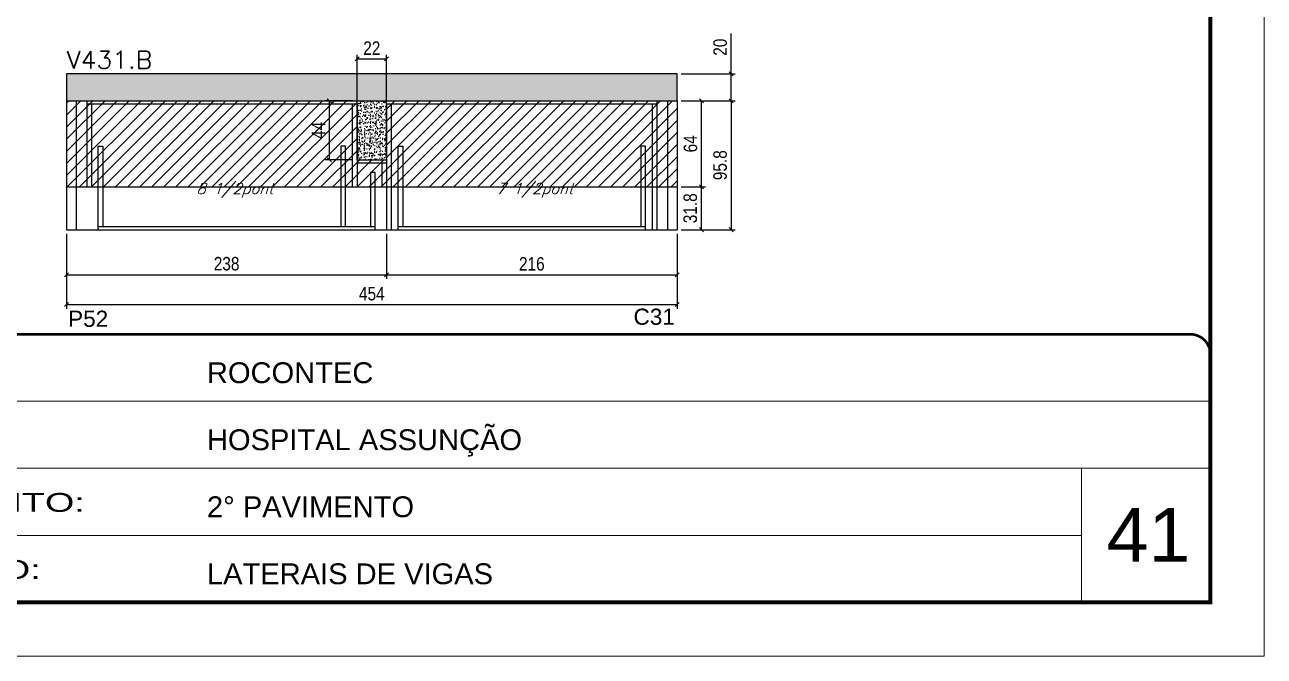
# Model space of a CAD drawing. Extents: x 137137 to 143418, y 10464 to 34486.
# Drawn here: x 137701 to 138622, y 21950 to 22419 of the extents above; entities that cross this region are included whole.
import ezdxf

# ---------------------------------------------------------------- set-up
doc = ezdxf.new("R2010")
doc.units = 0
doc.linetypes.add('CONTINUO', pattern=[0])
doc.linetypes.add('DASHED', pattern=[0.75, 0.5, -0.25])
for name, color, linetype in [('5', 5, 'Continuous'), ('COTA', 241, 'Continuous'), ('Painéis', 200, 'Continuous'), ('Reaproveitamento', 251, 'Continuous'), ('SARR_2.2x7', 40, 'Continuous'), ('SARR_3.5x7', 81, 'Continuous'), ('texto', 7, 'Continuous')]:
    doc.layers.add(name, color=color, linetype=linetype)
for name, color, linetype, lineweight in [('CARIMBO', 255, 'Continuous', 9), ('Folhas', 255, 'Continuous', 9), ('SARRAFO DE PRESSAO', 251, 'DASHED', 9), ('Texto Seção', 7, 'Continuous', 15)]:
    doc.layers.add(name, color=color, linetype=linetype, lineweight=lineweight)
doc.styles.add('ARIAL', font='arial.ttf')
doc.styles.add('COTA TECNICA', font='techl___.ttf', dxfattribs={"height": 10})
doc.styles.add('REGUA-120', font='ROMANS.shx', dxfattribs={"height": 15})
doc.styles.add('Romans', font='romans.shx')
doc.styles.get("Standard").update_dxf_attribs({"font": 'arial.ttf'})
doc.styles.add('Tecnologia', font='')
doc.styles.get('Tecnologia').set_extended_font_data('Forgotten Futurist')
doc.dimstyles.new('PAINEL', dxfattribs={"dimtxt": 10, "dimasz": 3, "dimexe": 3, "dimexo": 3, "dimgap": 3, "dimtad": 1, "dimdec": 1, "dimzin": 12, "dimdsep": 46, "dimtxsty": 'COTA TECNICA', "dimblk1": 'OBLIQUE', "dimblk2": 'OBLIQUE', "dimsah": 1, "dimcen": 0.9, "dimclrd": 4, "dimclre": 4, "dimclrt": 240, "dimadec": 1, "dimazin": 3, "dimtfac": 1, "dimtdec": 1, "dimtmove": 0, "dimatfit": 3, "dimfxl": 1, "dimtolj": 1, "dimtzin": 12, "dimarcsym": 0})
pattern_1 = [(45, (-1176.7, -189.993), (-4.49012806, 4.49012806), [])]

# ---------------------------------------------------------------- blocks, each defined once
blk = doc.blocks.new('9999999999')
at = {"color": 30, "linetype": 'CONTINUO'}
for p, q in [((98564.56, 34379.64), (99583.98, 34379.64)), ((98564.56, 34329.83), (99487.98, 34329.83)), ((99583.98, 34329.83), (99487.98, 34329.83)), ((99487.98, 34329.83), (99487.98, 34230.21)), ((98564.56, 34280.02), (99487.98, 34280.02))]:
    blk.add_line(p, q, dxfattribs=at)
at = {"color": 30, "linetype": 'CONTINUO', "const_width": 2}
blk.add_lwpolyline([(99583.98, 34230.21), (99583.98, 34414.45, 0.414214), (99568.98, 34429.45), (98228.98, 34429.45, 0.414214), (98213.98, 34414.45), (98213.98, 34245.21, 0.414214), (98228.98, 34230.21), (99583.98, 34230.21)], format="xyb", dxfattribs=at)
at = {"layer": 'Folhas'}
blk.add_lwpolyline([(98138.98, 34190.21), (99623.98, 34190.21), (99623.98, 35240.21), (98138.98, 35240.21)], close=True, dxfattribs=at)
at = {"layer": 'Folhas', "color": 30, "const_width": 3}
blk.add_lwpolyline([(98213.98, 34230.21), (99583.98, 34230.21), (99583.98, 35200.21), (98213.98, 35200.21)], close=True, dxfattribs=at)
at = {"color": 7, "linetype": 'Continuous', "ltscale": 5, "style": 'ARIAL'}
for s, height, p in [('ROCONTEC', 15.483, (98837.68, 34393.13)), ('HOSPITAL ASSUNÇÃO', 15.4829, (98837.68, 34343.32)), ('2° PAVIMENTO', 15.4829, (98837.68, 34293.51)), ('LATERAIS DE VIGAS', 15.4829, (98837.68, 34243.7))]:
    blk.add_text(s, height=height, dxfattribs=at).set_placement(p)
at = {"layer": 'Folhas', "color": 7, "style": 'Tecnologia', "width": 1.5}
for s, p in [('PAVIMENTO:', (98573.65, 34297.5)), ('PROJETO:', (98573.65, 34247.69))]:
    blk.add_text(s, height=14, dxfattribs=at).set_placement(p)
blk = doc.blocks.new('_Oblique')
at = {"color": 0, "linetype": 'ByBlock', "lineweight": -2}
blk.add_line((-0.5, -0.5), (0.5, 0.5), dxfattribs=at)
blk = doc.blocks.new('*D1696')
at = {"layer": 'COTA', "color": 4, "linetype": 'ByBlock', "lineweight": -2, "transparency": 16777216}
for p, q in [((137944.6, 22362.8), (137924, 22362.8)), ((137927, 22362.8), (137927, 22318.8)), ((137944.6, 22318.8), (137924, 22318.8))]:
    blk.add_line(p, q, dxfattribs=at)
at = {"layer": 'Defpoints', "color": 0, "linetype": 'ByBlock', "transparency": 16777216}
for p in [(137947.6, 22362.8), (137927, 22318.8), (137947.6, 22318.8)]:
    blk.add_point(p, dxfattribs=at)
at = {"layer": 'COTA', "color": 4, "linetype": 'ByBlock', "lineweight": -2, "transparency": 16777216, "xscale": 3, "yscale": 3, "zscale": 3}
for p, rotation in [((137927, 22362.8), 90), ((137927, 22318.8), 270)]:
    blk.add_blockref('_Oblique', p, dxfattribs=dict(at, rotation=rotation))
at = {"layer": 'COTA', "color": 240, "linetype": 'ByBlock', "transparency": 16777216, "insert": (137918.92, 22340.8), "char_height": 10, "attachment_point": 5, "rotation": 90, "style": 'COTA TECNICA'}
blk.add_mtext('\\A1;44', dxfattribs=at)
blk = doc.blocks.new('*D1403')
at = {"layer": 'COTA', "color": 4, "linetype": 'ByBlock', "lineweight": -2, "transparency": 16777216}
for p, q in [((137947.6, 22321.8), (137947.6, 22396.93)), ((137947.6, 22393.93), (137969.6, 22393.93)), ((137969.6, 22321.8), (137969.6, 22396.93))]:
    blk.add_line(p, q, dxfattribs=at)
at = {"layer": 'Defpoints', "color": 0, "linetype": 'ByBlock', "transparency": 16777216}
for p in [(137969.6, 22393.93), (137947.6, 22318.8), (137969.6, 22318.8)]:
    blk.add_point(p, dxfattribs=at)
at = {"layer": 'COTA', "color": 4, "linetype": 'ByBlock', "lineweight": -2, "transparency": 16777216, "xscale": 3, "yscale": 3, "zscale": 3, "rotation": 180}
blk.add_blockref('_Oblique', (137947.6, 22393.93), dxfattribs=at)
at = {"layer": 'COTA', "color": 4, "linetype": 'ByBlock', "lineweight": -2, "transparency": 16777216, "xscale": 3, "yscale": 3, "zscale": 3}
blk.add_blockref('_Oblique', (137969.6, 22393.93), dxfattribs=at)
at = {"layer": 'COTA', "color": 240, "linetype": 'ByBlock', "transparency": 16777216, "insert": (137958.6, 22401.93), "char_height": 10, "attachment_point": 5, "style": 'COTA TECNICA'}
blk.add_mtext('\\A1;22', dxfattribs=at)
blk = doc.blocks.new('*D1404')
at = {"layer": 'COTA', "color": 4, "linetype": 'ByBlock', "lineweight": -2, "transparency": 16777216}
for p, q in [((138188.6, 22362.8), (138228.8, 22362.8)), ((138225.8, 22362.8), (138225.8, 22267)), ((138188.6, 22267), (138228.8, 22267))]:
    blk.add_line(p, q, dxfattribs=at)
at = {"layer": 'Defpoints', "color": 0, "linetype": 'ByBlock', "transparency": 16777216}
for p in [(138185.6, 22362.8), (138185.6, 22267), (138225.8, 22267)]:
    blk.add_point(p, dxfattribs=at)
at = {"layer": 'COTA', "color": 4, "linetype": 'ByBlock', "lineweight": -2, "transparency": 16777216, "xscale": 3, "yscale": 3, "zscale": 3}
for p, rotation in [((138225.8, 22362.8), 90), ((138225.8, 22267), 270)]:
    blk.add_blockref('_Oblique', p, dxfattribs=dict(at, rotation=rotation))
at = {"layer": 'COTA', "color": 240, "linetype": 'ByBlock', "transparency": 16777216, "insert": (138217.67, 22314.9), "char_height": 10, "attachment_point": 5, "rotation": 90, "style": 'COTA TECNICA'}
blk.add_mtext('\\A1;95.8', dxfattribs=at)
blk = doc.blocks.new('*D1405')
at = {"layer": 'COTA', "color": 4, "linetype": 'ByBlock', "lineweight": -2, "transparency": 16777216}
for p, q in [((137731.6, 22264), (137731.6, 22230.41)), ((137969.6, 22264), (137969.6, 22230.41)), ((137731.6, 22233.41), (137969.6, 22233.41))]:
    blk.add_line(p, q, dxfattribs=at)
at = {"layer": 'Defpoints', "color": 0, "linetype": 'ByBlock', "transparency": 16777216}
for p in [(137731.6, 22267), (137969.6, 22267), (137969.6, 22233.41)]:
    blk.add_point(p, dxfattribs=at)
at = {"layer": 'COTA', "color": 4, "linetype": 'ByBlock', "lineweight": -2, "transparency": 16777216, "xscale": 3, "yscale": 3, "zscale": 3, "rotation": 180}
blk.add_blockref('_Oblique', (137731.6, 22233.41), dxfattribs=at)
at = {"layer": 'COTA', "color": 4, "linetype": 'ByBlock', "lineweight": -2, "transparency": 16777216, "xscale": 3, "yscale": 3, "zscale": 3}
blk.add_blockref('_Oblique', (137969.6, 22233.41), dxfattribs=at)
at = {"layer": 'COTA', "color": 240, "linetype": 'ByBlock', "transparency": 16777216, "insert": (137850.6, 22241.65), "char_height": 10, "attachment_point": 5, "style": 'COTA TECNICA'}
blk.add_mtext('\\A1;238', dxfattribs=at)
blk = doc.blocks.new('*D1406')
at = {"layer": 'COTA', "color": 4, "linetype": 'ByBlock', "lineweight": -2, "transparency": 16777216}
for p, q in [((137969.6, 22264), (137969.6, 22230.41)), ((138185.6, 22264), (138185.6, 22230.41)), ((137969.6, 22233.41), (138185.6, 22233.41))]:
    blk.add_line(p, q, dxfattribs=at)
at = {"layer": 'Defpoints', "color": 0, "linetype": 'ByBlock', "transparency": 16777216}
for p in [(137969.6, 22267), (138185.6, 22267), (138185.6, 22233.41)]:
    blk.add_point(p, dxfattribs=at)
at = {"layer": 'COTA', "color": 4, "linetype": 'ByBlock', "lineweight": -2, "transparency": 16777216, "xscale": 3, "yscale": 3, "zscale": 3, "rotation": 180}
blk.add_blockref('_Oblique', (137969.6, 22233.41), dxfattribs=at)
at = {"layer": 'COTA', "color": 4, "linetype": 'ByBlock', "lineweight": -2, "transparency": 16777216, "xscale": 3, "yscale": 3, "zscale": 3}
blk.add_blockref('_Oblique', (138185.6, 22233.41), dxfattribs=at)
at = {"layer": 'COTA', "color": 240, "linetype": 'ByBlock', "transparency": 16777216, "insert": (138077.6, 22241.52), "char_height": 10, "attachment_point": 5, "style": 'COTA TECNICA'}
blk.add_mtext('\\A1;216', dxfattribs=at)
blk = doc.blocks.new('*D1701')
at = {"layer": 'COTA', "color": 4, "lineweight": -2, "ltscale": 25, "transparency": 16777216}
for p, q in [((137731.6, 22264), (137731.6, 22208.29)), ((138185.6, 22264), (138185.6, 22208.29)), ((137731.6, 22211.29), (138185.6, 22211.29))]:
    blk.add_line(p, q, dxfattribs=at)
at = {"layer": 'Defpoints', "color": 0, "ltscale": 25, "transparency": 16777216}
for p in [(137731.6, 22267), (138185.6, 22267), (138185.6, 22211.29)]:
    blk.add_point(p, dxfattribs=at)
at = {"layer": 'COTA', "color": 4, "lineweight": -2, "ltscale": 25, "transparency": 16777216, "xscale": 3, "yscale": 3, "zscale": 3, "rotation": 180}
blk.add_blockref('_Oblique', (137731.6, 22211.29), dxfattribs=at)
at = {"layer": 'COTA', "color": 4, "lineweight": -2, "ltscale": 25, "transparency": 16777216, "xscale": 3, "yscale": 3, "zscale": 3}
blk.add_blockref('_Oblique', (138185.6, 22211.29), dxfattribs=at)
at = {"layer": 'COTA', "color": 240, "ltscale": 25, "transparency": 16777216, "insert": (137958.6, 22219.4), "char_height": 10, "attachment_point": 5, "style": 'COTA TECNICA'}
blk.add_mtext('\\A1;454', dxfattribs=at)
blk = doc.blocks.new('*D1707')
at = {"layer": 'COTA', "color": 4, "lineweight": -2, "ltscale": 25, "transparency": 16777216}
for p, q in [((138188.6, 22298.8), (138206.71, 22298.8)), ((138203.71, 22267), (138203.71, 22298.8)), ((138188.6, 22267), (138206.71, 22267))]:
    blk.add_line(p, q, dxfattribs=at)
at = {"layer": 'Defpoints', "color": 0, "ltscale": 25, "transparency": 16777216}
for p in [(138185.6, 22298.8), (138203.71, 22298.8), (138185.6, 22267)]:
    blk.add_point(p, dxfattribs=at)
at = {"layer": 'COTA', "color": 4, "lineweight": -2, "ltscale": 25, "transparency": 16777216, "xscale": 3, "yscale": 3, "zscale": 3}
for p, rotation in [((138203.71, 22298.8), 90), ((138203.71, 22267), 270)]:
    blk.add_blockref('_Oblique', p, dxfattribs=dict(at, rotation=rotation))
at = {"layer": 'COTA', "color": 240, "ltscale": 25, "transparency": 16777216, "insert": (138195.47, 22282.9), "char_height": 10, "attachment_point": 5, "rotation": 90, "style": 'COTA TECNICA'}
blk.add_mtext('\\A1;31.8', dxfattribs=at)
blk = doc.blocks.new('*D1708')
at = {"layer": 'COTA', "color": 4, "lineweight": -2, "ltscale": 25, "transparency": 16777216}
for p, q in [((138188.6, 22362.8), (138206.71, 22362.8)), ((138203.71, 22298.8), (138203.71, 22362.8)), ((138188.6, 22298.8), (138206.71, 22298.8))]:
    blk.add_line(p, q, dxfattribs=at)
at = {"layer": 'Defpoints', "color": 0, "ltscale": 25, "transparency": 16777216}
for p in [(138185.6, 22362.8), (138203.71, 22362.8), (138185.6, 22298.8)]:
    blk.add_point(p, dxfattribs=at)
at = {"layer": 'COTA', "color": 4, "lineweight": -2, "ltscale": 25, "transparency": 16777216, "xscale": 3, "yscale": 3, "zscale": 3}
for p, rotation in [((138203.71, 22362.8), 90), ((138203.71, 22298.8), 270)]:
    blk.add_blockref('_Oblique', p, dxfattribs=dict(at, rotation=rotation))
at = {"layer": 'COTA', "color": 240, "ltscale": 25, "transparency": 16777216, "insert": (138195.61, 22330.8), "char_height": 10, "attachment_point": 5, "rotation": 90, "style": 'COTA TECNICA'}
blk.add_mtext('\\A1;64', dxfattribs=at)
blk = doc.blocks.new('*D2132')
at = {"layer": 'COTA', "color": 4, "lineweight": -2, "ltscale": 25, "transparency": 16777216}
for p, q in [((138225.8, 22382.8), (138225.8, 22412.71)), ((138188.6, 22382.8), (138228.8, 22382.8)), ((138225.8, 22362.8), (138225.8, 22382.8)), ((138188.6, 22362.8), (138228.8, 22362.8))]:
    blk.add_line(p, q, dxfattribs=at)
at = {"layer": 'Defpoints', "color": 0, "ltscale": 25, "transparency": 16777216}
for p in [(138185.6, 22382.8), (138185.6, 22362.8), (138225.8, 22362.8)]:
    blk.add_point(p, dxfattribs=at)
at = {"layer": 'COTA', "color": 4, "lineweight": -2, "ltscale": 25, "transparency": 16777216, "xscale": 3, "yscale": 3, "zscale": 3}
for p, rotation in [((138225.8, 22382.8), 90), ((138225.8, 22362.8), 270)]:
    blk.add_blockref('_Oblique', p, dxfattribs=dict(at, rotation=rotation))
at = {"layer": 'COTA', "color": 240, "ltscale": 25, "transparency": 16777216, "insert": (138217.7, 22402.61), "char_height": 10, "attachment_point": 5, "rotation": 90, "style": 'COTA TECNICA'}
blk.add_mtext('\\A1;20', dxfattribs=at)

msp = doc.modelspace()

# ---------------------------------------------------------------- hatches: boundary and pattern name
at = {"layer": 'COTA', "ltscale": 25}
h = msp.add_hatch(dxfattribs=at)
h.set_pattern_fill('AR-CONC', color=256, scale=0.03)
h.set_pattern_definition([(50, (-5014.9317, -8265.27), (5.46554007, -0.47817257), [0.5715, -6.2865]), (355, (-5014.932, -8265.27), (-1.05730264, 5.73170536), [0.4572, -5.02921753]), (100.4514447, (-5014.4763, -8265.31), (4.40823741, 5.25353256), [0.48570026, -5.34270734]), (46.1842, (-5014.932, -8263.746), (8.13237123, -1.26126984), [0.85725, -9.42975]), (96.6355576, (-5014.254, -8263.851), (7.12212402, 7.42278374), [0.7285507, -8.01406824]), (351.184151, (-5014.932, -8263.746), (7.122124, 7.42278374), [0.685799, -7.54379196]), (21, (-5014.1697, -8264.127), (4.54843174, -3.06795595), [0.5715, -6.2865]), (326, (-5014.17, -8264.127), (1.85406085, 5.52563898), [0.4572, -5.0292]), (71.451445, (-5013.7907, -8264.383), (6.40249258, 2.45768307), [0.48570026, -5.34269813]), (37.5, (-5014.9317, -8265.2701), (0.092658098, 2.536651166), [0, -4.96824, 0, -5.1054, 0, -5.04825]), (7.5, (-5014.9317, -8265.27), (2.004589875, 3.005417245), [0, -2.91084, 0, -4.85394, 0, -1.92405]), (327.5, (-5016.631, -8265.2701), (4.067717855, -0.17186232), [0, -1.905, 0, -5.9436, 0, -7.8867]), (317.5, (-5017.393, -8265.27), (4.44387544, 0.76279473), [0, -2.4765, 0, -3.94716, 0, -5.6007])])
h.paths.add_polyline_path([(138185.6, 22382.9), (137731.6, 22382.9), (137731.6, 22362.7), (137937.6, 22362.7), (138185.6, 22362.7)])
at = {"layer": 'COTA', "linetype": 'ByBlock'}
h = msp.add_hatch(dxfattribs=at)
h.set_pattern_fill('AR-CONC', color=256, scale=0.03)
h.set_pattern_definition([(50, (6559.998, -11294.287), (5.46554007, -0.47817257), [0.5715, -6.2865]), (355, (6559.998, -11294.287), (-1.05730264, 5.73170536), [0.4572, -5.02921753]), (100.4514447, (6560.453, -11294.327), (4.40823741, 5.25353256), [0.48570026, -5.34270734]), (46.1842, (6559.998, -11292.763), (8.13237123, -1.26126984), [0.85725, -9.42975]), (96.6355576, (6560.6755, -11292.868), (7.122124, 7.42278374), [0.7285507, -8.01406824]), (351.184151, (6559.998, -11292.763), (7.122124, 7.42278374), [0.685799, -7.54379196]), (21, (6560.76, -11293.144), (4.54843174, -3.06795595), [0.5715, -6.2865]), (326, (6560.76, -11293.144), (1.85406085, 5.52563898), [0.4572, -5.0292]), (71.451445, (6561.139, -11293.3996), (6.40249258, 2.45768307), [0.48570026, -5.34269813]), (37.5, (6559.9978, -11294.287), (0.092658098, 2.536651166), [0, -4.96824, 0, -5.1054, 0, -5.04825]), (7.5, (6559.9978, -11294.287), (2.004589875, 3.005417245), [0, -2.91084, 0, -4.85394, 0, -1.92405]), (327.5, (6558.2985, -11294.287), (4.067717855, -0.17186232), [0, -1.905, 0, -5.9436, 0, -7.8867]), (317.5, (6557.5365, -11294.287), (4.44387544, 0.76279473), [0, -2.4765, 0, -3.94716, 0, -5.6007])])
h.paths.add_polyline_path([(137947.6, 22362.8), (137947.6, 22318.8), (137969.6, 22318.8), (137969.6, 22362.8)])
at = {"layer": 'Reaproveitamento', "linetype": 'ByBlock'}
h = msp.add_hatch(dxfattribs=at)
h.set_pattern_fill('ANSI31', color=256, scale=2)
h.set_pattern_definition(pattern_1)
h.paths.add_polyline_path([(137969.6, 22298.8), (137969.6, 22318.8), (137947.6, 22318.8), (137947.6, 22362.8), (137731.6, 22362.8), (137731.6, 22298.8)])
h.paths.add_polyline_path([(137928.78, 22330.02), (137928.78, 22352.21), (137908.19, 22352.21), (137908.19, 22330.02)], flags=24)
h = msp.add_hatch(dxfattribs=at)
h.set_pattern_fill('ANSI31', color=256, scale=2)
h.set_pattern_definition(pattern_1)
h.paths.add_polyline_path([(137969.6, 22362.8), (137969.6, 22318.8), (137969.6, 22298.8), (138185.6, 22298.8), (138185.6, 22362.8)])

# ---------------------------------------------------------------- linework, layer by layer
at = {"layer": 'COTA', "linetype": 'ByBlock'}
for p, q in [((138185.6, 22382.8), (137731.6, 22382.8)), ((137731.6, 22382.8), (137731.6, 22362.8)), ((138185.6, 22362.8), (138185.6, 22382.8)), ((137947.6, 22362.8), (137969.6, 22362.8))]:
    msp.add_line(p, q, dxfattribs=at)
at = {"layer": 'Painéis', "linetype": 'ByBlock'}
for p, q in [((137731.6, 22362.8), (137947.6, 22362.8)), ((137731.6, 22362.8), (137731.6, 22267)), ((137947.6, 22318.8), (137947.6, 22362.8)), ((137969.6, 22362.8), (138185.6, 22362.8)), ((138185.6, 22362.8), (138185.6, 22267)), ((137947.6, 22318.8), (137969.6, 22318.8)), ((137969.6, 22318.8), (137969.6, 22267)), ((137731.6, 22298.8), (138185.6, 22298.8)), ((137731.6, 22267), (138185.6, 22267))]:
    msp.add_line(p, q, dxfattribs=at)
at = {"layer": 'SARR_2.2x7', "linetype": 'Continuous'}
for p, q in [((137738.6, 22362.8), (137738.6, 22298.8)), ((138178.6, 22362.8), (138178.6, 22267)), ((137746.6, 22360.6), (137947.6, 22360.6)), ((137969.6, 22360.6), (138170.6, 22360.6)), ((137947.6, 22316.6), (137969.6, 22316.6)), ((137738.6, 22298.8), (137738.6, 22267)), ((137961.1, 22269.2), (137755.1, 22269.2)), ((138162.1, 22269.2), (137978.1, 22269.2))]:
    msp.add_line(p, q, dxfattribs=at)
at = {"layer": 'SARR_3.5x7'}
for p, q in [((137746.6, 22362.8), (137746.6, 22298.8)), ((138170.6, 22362.8), (138170.6, 22267)), ((137750.1, 22360.6), (137750.1, 22298.8)), ((137944.1, 22360.6), (137944.1, 22298.8)), ((137947.6, 22360.6), (137947.6, 22298.8)), ((137969.6, 22360.6), (137969.6, 22267)), ((137973.1, 22360.6), (137973.1, 22267)), ((138167.1, 22360.6), (138167.1, 22267)), ((137966.1, 22316.6), (137966.1, 22298.8))]:
    msp.add_line(p, q, dxfattribs=at)
for points in [[(137755.1, 22267), (137755.1, 22329), (137758.6, 22329), (137758.6, 22269.2)], [(137939.1, 22269.2), (137939.1, 22329), (137935.6, 22329), (137935.6, 22269.2)], [(137978.1, 22267), (137978.1, 22329), (137981.6, 22329), (137981.6, 22269.2)], [(138162.1, 22267), (138162.1, 22329), (138158.6, 22329), (138158.6, 22269.2)], [(137961.1, 22267), (137961.1, 22309.6), (137957.6, 22309.6), (137957.6, 22269.2)]]:
    msp.add_lwpolyline(points, dxfattribs=at)

# ---------------------------------------------------------------- block references
at = {"layer": 'SARRAFO DE PRESSAO', "color": 6, "linetype": 'ByBlock'}
msp.add_blockref('9999999999', (38998.31, -12240.18), dxfattribs=at)

# ---------------------------------------------------------------- texts
at = {"layer": '5', "linetype": 'Continuous'}
for s, p in [('P52', (137732.74, 22194.81)), ('C31', (138153.24, 22196.31))]:
    msp.add_text(s, height=12, rotation=0.00004, dxfattribs=at).set_placement(p)
at = {"layer": 'CARIMBO', "style": 'ARIAL'}
msp.add_text('41', height=40, dxfattribs=at).set_placement((138505.15, 22020.17))
at = {"layer": 'texto', "color": 2, "char_height": 8, "attachment_point": 5, "style": 'Romans'}
for s, insert in [('{\\Q19;\\C256;8 1/2pont}', (137856.78, 22296.28)), ('{\\Q19;\\C256;7 1/2pont}', (138079.78, 22296.28))]:
    msp.add_mtext(s, dxfattribs=dict(at, insert=insert))
at = {"layer": 'Texto Seção', "style": 'REGUA-120', "width": 1.05}
msp.add_text('V431.B', height=13, dxfattribs=at).set_placement((137731.6, 22386.77))

# ---------------------------------------------------------------- dimensions: what is measured, and where the dimension line sits
at = {"layer": 'COTA', "linetype": 'ByBlock'}
for base, p1, p2, picture, middle in [((137969.6, 22393.93), (137947.6, 22318.8), (137969.6, 22318.8), '*D1403', (137958.6, 22401.93)), ((137969.6, 22233.41), (137731.6, 22267), (137969.6, 22267), '*D1405', (137850.6, 22241.65))]:
    dim = msp.add_linear_dim(base=base, p1=p1, p2=p2, dimstyle='PAINEL', dxfattribs=at)
    dim.commit()
    dim.dimension.update_dxf_attribs({"geometry": picture, "text_midpoint": middle})
at = {"layer": 'COTA', "ltscale": 25}
dim = msp.add_linear_dim(base=(138225.8, 22362.8), p1=(138185.6, 22382.8), p2=(138185.6, 22362.8), angle=90, dimstyle='PAINEL', dxfattribs=at)
dim.commit()
dim.dimension.update_dxf_attribs({"geometry": '*D2132', "text_midpoint": (138225.8, 22402.61), "dimtype": 160})
at = {"layer": 'COTA', "linetype": 'ByBlock'}
for base, p1, p2, picture, middle in [((137927, 22318.8), (137947.6, 22362.8), (137947.6, 22318.8), '*D1696', (137918.92, 22340.8)), ((138225.8, 22267), (138185.6, 22362.8), (138185.6, 22267), '*D1404', (138217.67, 22314.9))]:
    dim = msp.add_linear_dim(base=base, p1=p1, p2=p2, angle=90, dimstyle='PAINEL', dxfattribs=at)
    dim.commit()
    dim.dimension.update_dxf_attribs({"geometry": picture, "text_midpoint": middle})
at = {"layer": 'COTA', "ltscale": 25}
dim = msp.add_linear_dim(base=(138203.71, 22362.8), p1=(138185.6, 22298.8), p2=(138185.6, 22362.8), angle=90, dimstyle='PAINEL', override={"dimtmove": 1}, dxfattribs=at)
dim.commit()
dim.dimension.update_dxf_attribs({"geometry": '*D1708', "text_midpoint": (138195.61, 22330.8)})
dim = msp.add_linear_dim(base=(138203.71, 22298.8), p1=(138185.6, 22267), p2=(138185.6, 22298.8), angle=90, dimstyle='PAINEL', dxfattribs=at)
dim.commit()
dim.dimension.update_dxf_attribs({"geometry": '*D1707', "text_midpoint": (138195.47, 22282.9)})
dim = msp.add_linear_dim(base=(138185.6, 22211.29), p1=(137731.6, 22267), p2=(138185.6, 22267), dimstyle='PAINEL', dxfattribs=at)
dim.commit()
dim.dimension.update_dxf_attribs({"geometry": '*D1701', "text_midpoint": (137958.6, 22219.4)})
at = {"layer": 'COTA', "linetype": 'ByBlock'}
dim = msp.add_linear_dim(base=(138185.6, 22233.41), p1=(137969.6, 22267), p2=(138185.6, 22267), dimstyle='PAINEL', override={"dimtmove": 1}, dxfattribs=at)
dim.commit()
dim.dimension.update_dxf_attribs({"geometry": '*D1406', "text_midpoint": (138077.6, 22241.52)})

doc.saveas('drawing.dxf')
